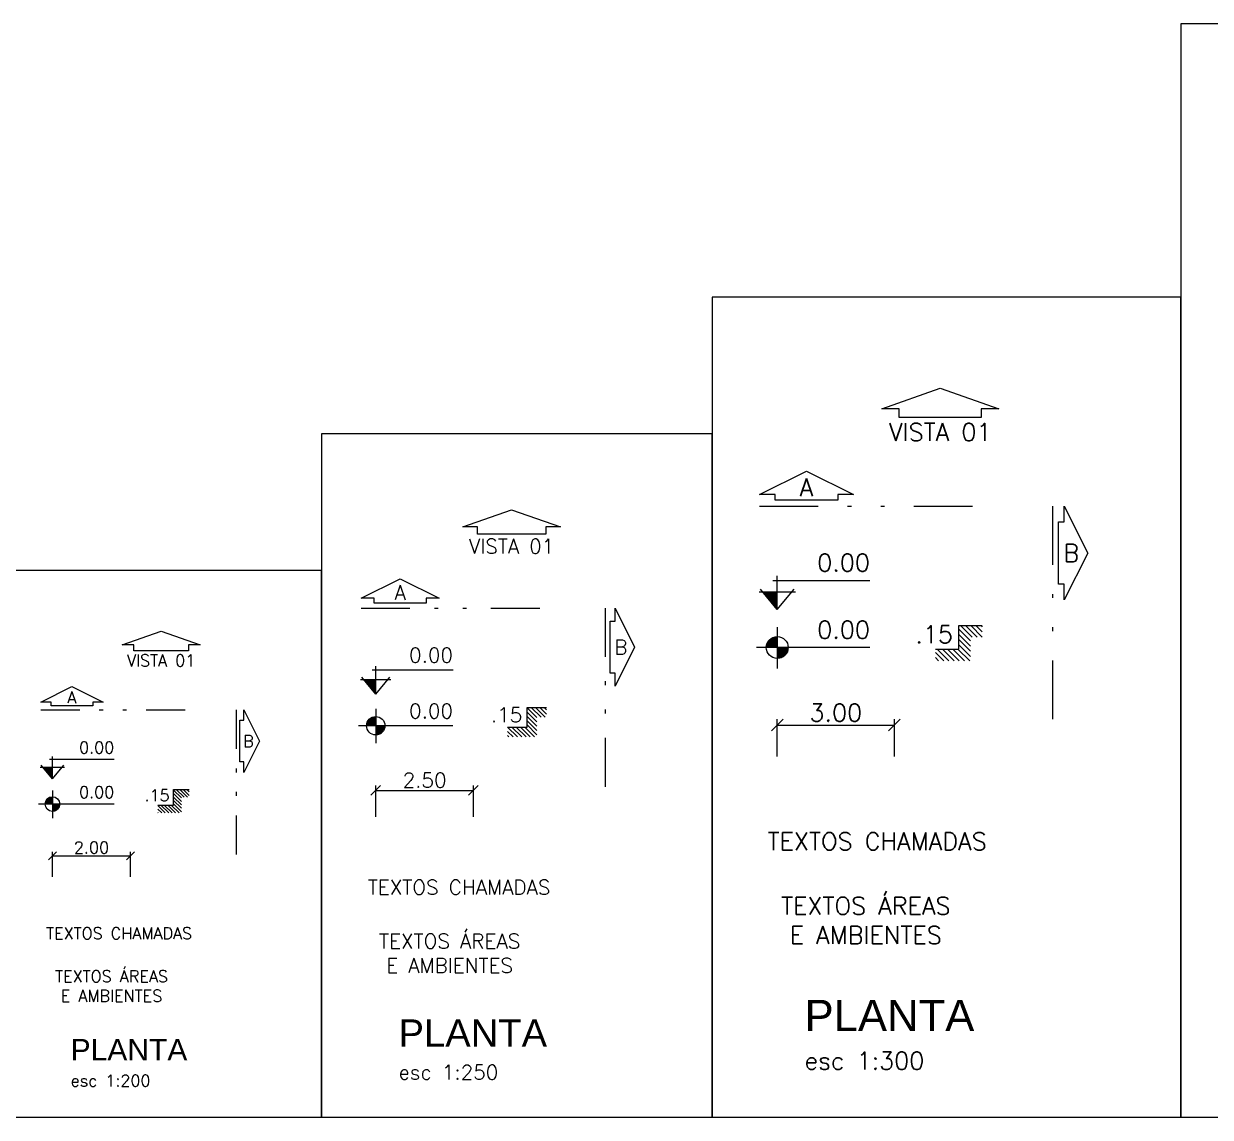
# Model space of a CAD drawing. Header units: millimetres. Extents: x 582 to 770, y 546 to 685.
# Drawn here: x 610.1 to 640.48, y 548.85 to 576.85 of the extents above; entities that cross this region are included whole.
import ezdxf

# ---------------------------------------------------------------- set-up
doc = ezdxf.new("R2010")
doc.units = ezdxf.units.MM
doc.linetypes.add('DIVIDE', pattern=[1.25, 0.5, -0.25, 0, -0.25, 0, -0.25])
for name, color, linetype in [('ARQ-COTAS', 30, 'Continuous'), ('ARQ-LINHACORTE', 3, 'DIVIDE'), ('ARQ-NIVEL', 1, 'Continuous'), ('ARQ-TEXTO2', 2, 'Continuous'), ('ARQ-TEXTO3', 3, 'Continuous'), ('ARQ-TEXTO4', 4, 'Continuous')]:
    doc.layers.add(name, color=color, linetype=linetype)
doc.styles.add('ROMANS', font='romans.shx')
doc.dimstyles.new('1-200', dxfattribs={"dimscale": 2, "dimtxt": 0.15, "dimasz": 0.1, "dimexe": 0.05, "dimexo": 0.1, "dimgap": 0.03, "dimtad": 1, "dimzin": 5, "dimdsep": 46, "dimtxsty": 'ROMANS', "dimblk": 'OBLIQUE', "dimcen": 0, "dimclrd": 256, "dimclre": 256, "dimclrt": 2, "dimadec": 0, "dimazin": 0, "dimtfac": 1, "dimtofl": 0, "dimtmove": 2, "dimatfit": 3, "dimfxl": 0.04, "dimtolj": 1, "dimtzin": 1, "dimarcsym": 0})
doc.dimstyles.new('1-250', dxfattribs={"dimscale": 2.5, "dimtxt": 0.15, "dimasz": 0.1, "dimexe": 0.05, "dimexo": 0.1, "dimgap": 0.03, "dimtad": 1, "dimzin": 5, "dimdsep": 46, "dimtxsty": 'ROMANS', "dimblk": 'OBLIQUE', "dimcen": 0, "dimclrd": 256, "dimclre": 256, "dimclrt": 2, "dimadec": 0, "dimazin": 0, "dimtfac": 1, "dimtofl": 0, "dimtmove": 2, "dimatfit": 3, "dimfxl": 0.04, "dimtolj": 1, "dimtzin": 1, "dimarcsym": 0})
doc.dimstyles.new('1-300', dxfattribs={"dimscale": 3, "dimtxt": 0.15, "dimasz": 0.1, "dimexe": 0.05, "dimexo": 0.1, "dimgap": 0.03, "dimtad": 1, "dimzin": 5, "dimdsep": 46, "dimtxsty": 'ROMANS', "dimblk": 'OBLIQUE', "dimcen": 0, "dimclrd": 256, "dimclre": 256, "dimclrt": 2, "dimadec": 0, "dimazin": 0, "dimtfac": 1, "dimtofl": 0, "dimtmove": 2, "dimatfit": 3, "dimfxl": 0.04, "dimtolj": 1, "dimtzin": 1, "dimarcsym": 0})

# ---------------------------------------------------------------- blocks, each defined once
blk = doc.blocks.new('_Oblique')
at = {"color": 0, "linetype": 'ByBlock', "lineweight": -2}
blk.add_line((-0.5, -0.5), (0.5, 0.5), dxfattribs=at)
blk = doc.blocks.new('*D18')
at = {"layer": 'ARQ-COTAS', "lineweight": -2}
for p, q in [((610.837, 555.007), (610.837, 555.646)), ((612.837, 555.007), (612.837, 555.646)), ((610.837, 555.546), (612.837, 555.546))]:
    blk.add_line(p, q, dxfattribs=at)
at = {"layer": 'DEFPOINTS', "color": 0}
for p in [(612.837, 555.546), (610.837, 554.807), (612.837, 554.807)]:
    blk.add_point(p, dxfattribs=at)
at = {"layer": 'ARQ-COTAS', "lineweight": -2, "xscale": 0.2, "yscale": 0.2, "zscale": 0.2, "rotation": 180}
blk.add_blockref('_Oblique', (610.837, 555.546), dxfattribs=at)
at = {"layer": 'ARQ-COTAS', "lineweight": -2, "xscale": 0.2, "yscale": 0.2, "zscale": 0.2}
blk.add_blockref('_Oblique', (612.837, 555.546), dxfattribs=at)
at = {"layer": 'ARQ-COTAS', "color": 2, "insert": (611.837, 555.756), "char_height": 0.3, "attachment_point": 5, "style": 'ROMANS'}
blk.add_mtext('\\A1;2.00', dxfattribs=at)
blk = doc.blocks.new('A$C4D0E081D')
at = {"layer": 'ARQ-NIVEL'}
h = blk.add_hatch(dxfattribs=at)
h.set_pattern_fill('ANSI31', color=8, scale=0.25, angle=90, style=0)
h.set_pattern_definition([(135, (-18.381433, -69.158416), (-0.022097087, -0.022097087), [])])
h.paths.add_polyline_path([(0.4, 0.3), (0.2, 0.3), (0.2, 0.1), (0, 0.1), (0, 0), (0.3, 0), (0.3, 0.2), (0.4, 0.2)])
at = {"layer": 'ARQ-NIVEL', "color": 2}
blk.add_lwpolyline([(0, 0.1), (0.2, 0.1), (0.2, 0.3), (0.4, 0.3)], dxfattribs=at)
blk = doc.blocks.new('*D19')
at = {"layer": 'ARQ-COTAS', "lineweight": -2}
for p, q in [((619.115, 556.546), (619.115, 557.345)), ((619.115, 557.22), (621.615, 557.22)), ((621.615, 556.546), (621.615, 557.345))]:
    blk.add_line(p, q, dxfattribs=at)
at = {"layer": 'DEFPOINTS', "color": 0}
for p in [(621.615, 557.22), (619.115, 556.296), (621.615, 556.296)]:
    blk.add_point(p, dxfattribs=at)
at = {"layer": 'ARQ-COTAS', "lineweight": -2, "xscale": 0.25, "yscale": 0.25, "zscale": 0.25, "rotation": 180}
blk.add_blockref('_Oblique', (619.115, 557.22), dxfattribs=at)
at = {"layer": 'ARQ-COTAS', "lineweight": -2, "xscale": 0.25, "yscale": 0.25, "zscale": 0.25}
blk.add_blockref('_Oblique', (621.615, 557.22), dxfattribs=at)
at = {"layer": 'ARQ-COTAS', "color": 2, "insert": (620.365, 557.483), "char_height": 0.375, "attachment_point": 5, "style": 'ROMANS'}
blk.add_mtext('\\A1;2.50', dxfattribs=at)
blk = doc.blocks.new('*D20')
at = {"layer": 'ARQ-COTAS', "lineweight": -2}
for p, q in [((629.393, 558.085), (629.393, 559.044)), ((632.393, 558.085), (632.393, 559.044)), ((629.393, 558.894), (632.393, 558.894))]:
    blk.add_line(p, q, dxfattribs=at)
at = {"layer": 'DEFPOINTS', "color": 0}
for p in [(632.393, 558.894), (629.393, 557.785), (632.393, 557.785)]:
    blk.add_point(p, dxfattribs=at)
at = {"layer": 'ARQ-COTAS', "lineweight": -2, "xscale": 0.3, "yscale": 0.3, "zscale": 0.3, "rotation": 180}
blk.add_blockref('_Oblique', (629.393, 558.894), dxfattribs=at)
at = {"layer": 'ARQ-COTAS', "lineweight": -2, "xscale": 0.3, "yscale": 0.3, "zscale": 0.3}
blk.add_blockref('_Oblique', (632.393, 558.894), dxfattribs=at)
at = {"layer": 'ARQ-COTAS', "color": 2, "insert": (630.893, 559.209), "char_height": 0.45, "attachment_point": 5, "style": 'ROMANS'}
blk.add_mtext('\\A1;3.00', dxfattribs=at)
blk = doc.blocks.new('nivel planta')
at = {"layer": 'ARQ-NIVEL', "color": 1}
for p, q in [((-0.791, 0.174), (-0.791, -0.179)), ((0, 0), (-0.969, 0)), ((-0.884, 0.007), (-0.791, 0.007)), ((-0.883, 0.015), (-0.791, 0.015)), ((-0.882, 0.023), (-0.791, 0.023)), ((-0.88, 0.03), (-0.791, 0.03)), ((-0.876, 0.038), (-0.791, 0.038)), ((-0.873, 0.046), (-0.791, 0.046)), ((-0.868, 0.054), (-0.791, 0.054)), ((-0.861, 0.062), (-0.791, 0.062)), ((-0.854, 0.069), (-0.791, 0.069)), ((-0.844, 0.077), (-0.791, 0.077)), ((-0.83, 0.085), (-0.791, 0.085)), ((-0.791, -0.001), (-0.697, -0.001)), ((-0.791, -0.009), (-0.698, -0.009)), ((-0.791, -0.016), (-0.699, -0.016)), ((-0.791, -0.024), (-0.7, -0.024)), ((-0.791, -0.032), (-0.703, -0.032)), ((-0.791, -0.04), (-0.706, -0.04)), ((-0.791, -0.048), (-0.71, -0.048)), ((-0.791, -0.056), (-0.715, -0.056)), ((-0.791, -0.063), (-0.722, -0.063)), ((-0.791, -0.071), (-0.73, -0.071)), ((-0.791, -0.079), (-0.74, -0.079)), ((-0.791, -0.087), (-0.755, -0.087))]:
    blk.add_line(p, q, dxfattribs=at)
blk.add_circle((-0.791, 0), 0.0937, dxfattribs=at)
blk = doc.blocks.new('nivel corte')
at = {"color": 1}
for p, q in [((-0.038, 0.249), (0.791, 0.249)), ((0, 0), (0, 0.287)), ((-0.155, 0.15), (0.155, 0.15)), ((0, 0), (-0.144, 0.174)), ((0, 0.141), (-0.117, 0.141)), ((0, 0.131), (-0.109, 0.131)), ((0, 0.122), (-0.101, 0.122)), ((0, 0.113), (-0.093, 0.113)), ((0, 0.103), (-0.086, 0.103)), ((0, 0), (0.144, 0.174)), ((0, 0.094), (-0.078, 0.094)), ((0, 0.084), (-0.07, 0.084)), ((0, 0.075), (-0.062, 0.075)), ((0, 0.066), (-0.054, 0.066)), ((0, 0.056), (-0.047, 0.056)), ((0, 0.047), (-0.039, 0.047)), ((0, 0.038), (-0.031, 0.038)), ((0, 0.028), (-0.023, 0.028)), ((0, 0.019), (-0.016, 0.019)), ((0, 0.009), (-0.008, 0.009))]:
    blk.add_line(p, q, dxfattribs=at)

msp = doc.modelspace()

# ---------------------------------------------------------------- linework, layer by layer
for points in [[(639.724, 548.85), (655.724, 548.85), (655.724, 576.85), (639.724, 576.85)], [(627.724, 548.85), (639.724, 548.85), (639.724, 569.85), (627.724, 569.85)], [(617.724, 548.85), (627.724, 548.85), (627.724, 566.35), (617.724, 566.35)], [(609.724, 548.85), (617.724, 548.85), (617.724, 562.85), (609.724, 562.85)]]:
    msp.add_lwpolyline(points, close=True)
at = {"layer": 'ARQ-LINHACORTE', "ltscale": 3}
for p, q in [((628.943, 564.497), (634.943, 564.497)), ((636.443, 564.497), (636.443, 558.497))]:
    msp.add_line(p, q, dxfattribs=at)
at = {"layer": 'ARQ-LINHACORTE', "ltscale": 2.5}
for p, q in [((618.74, 561.889), (623.74, 561.889)), ((624.99, 561.889), (624.99, 556.889))]:
    msp.add_line(p, q, dxfattribs=at)
at = {"layer": 'ARQ-LINHACORTE', "ltscale": 2}
for p, q in [((610.537, 559.281), (614.537, 559.281)), ((615.537, 559.281), (615.537, 555.281))]:
    msp.add_line(p, q, dxfattribs=at)
at = {"layer": 'ARQ-LINHACORTE', "linetype": 'ByBlock'}
for points in [[(634.617, 566.769), (632.517, 566.769), (632.517, 566.994), (632.067, 566.994), (633.567, 567.519), (635.067, 566.994), (634.617, 566.994), (634.617, 566.769)], [(630.943, 564.647), (629.343, 564.647), (629.343, 564.797), (628.943, 564.797), (630.143, 565.397), (631.343, 564.797), (630.943, 564.797), (630.943, 564.647)], [(636.593, 562.497), (636.593, 564.097), (636.743, 564.097), (636.743, 564.497), (637.343, 563.297), (636.743, 562.097), (636.743, 562.497), (636.593, 562.497)], [(623.468, 563.782), (621.718, 563.782), (621.718, 563.97), (621.343, 563.97), (622.593, 564.407), (623.843, 563.97), (623.468, 563.97), (623.468, 563.782)], [(620.407, 562.014), (619.073, 562.014), (619.073, 562.139), (618.74, 562.139), (619.74, 562.639), (620.74, 562.139), (620.407, 562.139), (620.407, 562.014)], [(625.115, 560.222), (625.115, 561.556), (625.24, 561.556), (625.24, 561.889), (625.74, 560.889), (625.24, 559.889), (625.24, 560.222), (625.115, 560.222)], [(614.319, 560.796), (612.919, 560.796), (612.919, 560.946), (612.619, 560.946), (613.619, 561.296), (614.619, 560.946), (614.319, 560.946), (614.319, 560.796)], [(611.87, 559.381), (610.804, 559.381), (610.804, 559.481), (610.537, 559.481), (611.337, 559.881), (612.137, 559.481), (611.87, 559.481), (611.87, 559.381)], [(615.637, 557.948), (615.637, 559.015), (615.737, 559.015), (615.737, 559.281), (616.137, 558.481), (615.737, 557.681), (615.737, 557.948), (615.637, 557.948)]]:
    msp.add_lwpolyline(points, dxfattribs=at)

# ---------------------------------------------------------------- block references
at = {"layer": 'ARQ-NIVEL'}
for name, p, xscale, yscale, zscale in [('nivel corte', (629.393, 561.851), 2.999999699999989, 2.999999699999989, 2.9999997), ('nivel planta', (631.766, 560.88), 2.999999699999989, 2.999999699999989, 2.9999997), ('A$C4D0E081D', (633.443, 560.54), 3, 3, 3), ('nivel corte', (619.115, 559.684), 2.499999750000143, 2.499999750000143, 2.49999975), ('nivel planta', (621.092, 558.875), 2.499999750000143, 2.499999750000143, 2.49999975), ('A$C4D0E081D', (622.49, 558.592), 2.5, 2.5, 2.5), ('nivel corte', (610.837, 557.518), 1.999999800000069, 1.999999800000069, 1.9999998), ('nivel planta', (612.419, 556.87), 1.999999800000069, 1.999999800000069, 1.9999998), ('A$C4D0E081D', (613.537, 556.643), 2, 2, 2)]:
    msp.add_blockref(name, p, dxfattribs=dict(at, xscale=xscale, yscale=yscale, zscale=zscale))

# ---------------------------------------------------------------- texts
at = {"layer": 'ARQ-LINHACORTE', "color": 2, "style": 'ROMANS'}
for s, insert, char_height, attachment_point in [('VISTA 01', (633.567, 566.619), 0.45, 2), ('A', (630.143, 564.977), 0.45, 5), ('VISTA 01', (622.593, 563.657), 0.375, 2), ('B', (636.923, 563.297), 0.45, 5), ('A', (619.74, 562.289), 0.375, 5), ('B', (625.39, 560.889), 0.375, 5), ('VISTA 01', (613.619, 560.696), 0.3, 2), ('A', (611.337, 559.601), 0.3, 5), ('B', (615.857, 558.481), 0.3, 5)]:
    msp.add_mtext(s, dxfattribs=dict(at, insert=insert, char_height=char_height, attachment_point=attachment_point))
at = {"layer": 'ARQ-NIVEL', "color": 2, "attachment_point": 9, "style": 'ROMANS'}
for s, insert, char_height in [('0.00', (631.767, 562.826), 0.45), ('0.00', (631.767, 561.108), 0.45), ('.15', (633.893, 560.99), 0.45), ('0.00', (621.093, 560.496), 0.375), ('0.00', (621.093, 559.065), 0.375), ('.15', (622.865, 558.967), 0.375), ('0.00', (612.419, 558.167), 0.3), ('0.00', (612.419, 557.022), 0.3), ('.15', (613.837, 556.943), 0.3)]:
    msp.add_mtext(s, dxfattribs=dict(at, insert=insert, char_height=char_height))
at = {"layer": 'ARQ-TEXTO2', "attachment_point": 1, "style": 'ROMANS'}
for insert, char_height in [((629.146, 556.142), 0.45), ((618.909, 554.926), 0.375), ((610.672, 553.711), 0.3)]:
    msp.add_mtext('TEXTOS CHAMADAS', dxfattribs=dict(at, insert=insert, char_height=char_height))
at = {"layer": 'ARQ-TEXTO3', "attachment_point": 5, "style": 'ROMANS'}
for insert, char_height in [((631.661, 553.89), 0.45), ((621.005, 553.05), 0.375), ((612.349, 552.21), 0.3)]:
    msp.add_mtext('TEXTOS ÁREAS\\PE AMBIENTES', dxfattribs=dict(at, insert=insert, char_height=char_height))
at = {"layer": 'ARQ-TEXTO4', "attachment_point": 1, "style": 'ROMANS'}
for s, insert, char_height in [('{\\fArial|b0|i0|c238|p34;\\H1.778x;\\C4;PLANTA\\Fromans|c0;\\H0.7498x;\\P\\H0.7501x;\\C2;esc 1:300}', (630.092, 551.857), 0.45), ('{\\fArial|b0|i0|c238|p34;\\H1.867x;\\C4;PLANTA\\Fromans|c0;\\H0.857x;\\P\\H0.625x;\\C2;esc 1:250}', (619.697, 551.356), 0.375), ('{\\fArial|b0|i0|c238|p34;\\H1.833x;\\C4;PLANTA\\Fromans|c0;\\H0.7272x;\\P\\H0.7502x;\\C2;esc 1:200}', (611.303, 550.855), 0.3)]:
    msp.add_mtext(s, dxfattribs=dict(at, insert=insert, char_height=char_height))

# ---------------------------------------------------------------- dimensions: what is measured, and where the dimension line sits
at = {"layer": 'ARQ-COTAS'}
for base, p1, p2, dimstyle, picture, middle in [((632.393, 558.894), (629.393, 557.785), (632.393, 557.785), '1-300', '*D20', (630.893, 559.209)), ((621.615, 557.22), (619.115, 556.296), (621.615, 556.296), '1-250', '*D19', (620.365, 557.483)), ((612.837, 555.546), (610.837, 554.807), (612.837, 554.807), '1-200', '*D18', (611.837, 555.756))]:
    dim = msp.add_linear_dim(base=base, p1=p1, p2=p2, dimstyle=dimstyle, dxfattribs=at)
    dim.commit()
    dim.dimension.update_dxf_attribs({"geometry": picture, "text_midpoint": middle})

doc.saveas('drawing.dxf')
